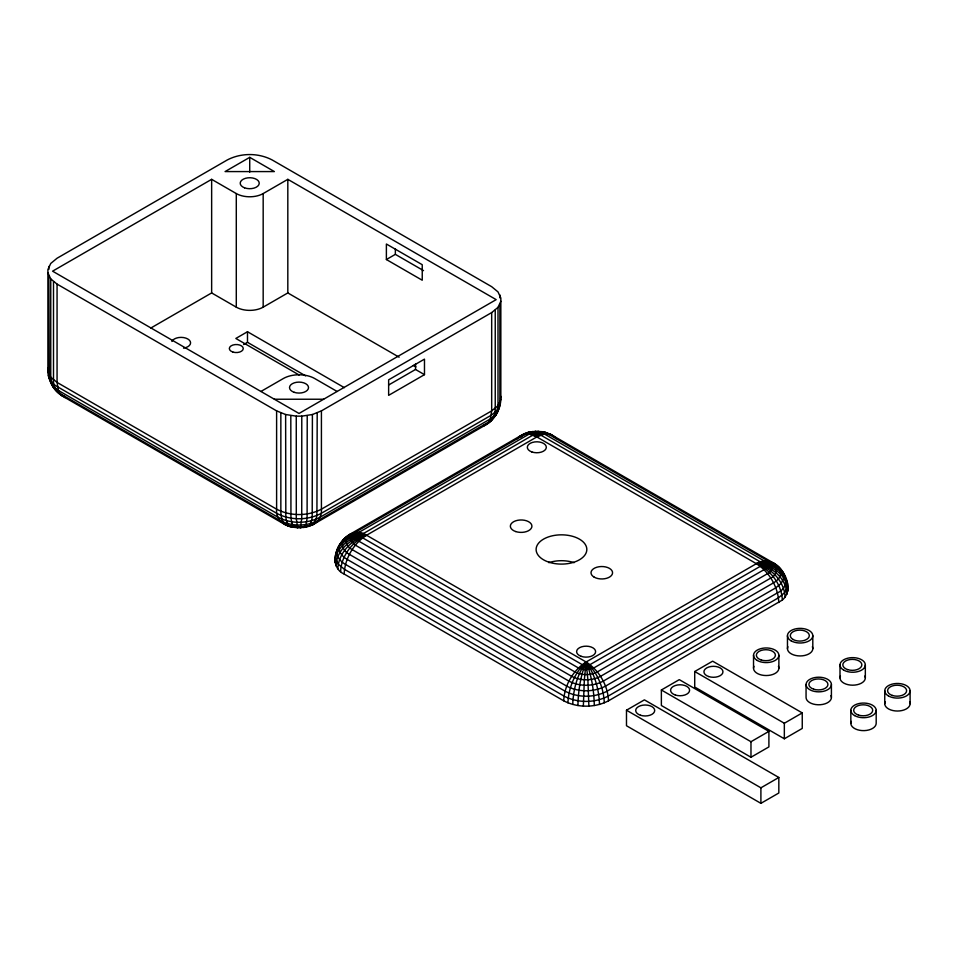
<?xml version="1.0" encoding="UTF-8"?>
<svg xmlns="http://www.w3.org/2000/svg" width="958" height="958" viewBox="0 0 958 958"><rect width="100%" height="100%" fill="white"/><g stroke="black" fill="none" stroke-linecap="round" stroke-linejoin="round"><path stroke-width="1.44" d="M335.001 562.705C334.402 551.64 340.09 540.552 349.395 534.564L522.421 434.669L528.217 432.333L535.45 431.292L536.827 436.932L756.377 563.687C770.615 569.938 781.692 584.296 782.339 600.055L608.522 700.801C594.81 707.962 577.423 707.962 563.711 700.801L344.161 574.046C332.45 568.908 333.6 554.011 339.575 544.994L338.282 549.006M583.35 706.082L584.344 679.761L586.116 661.99L756.377 563.687C775.8 550.97 798.661 585.901 782.339 600.055M577.913 705.531C578.297 690.742 580.476 675.749 586.116 661.99L366.567 535.235C354.041 526.421 340.737 539.091 336.905 550.754C336.114 556.718 340.689 561.651 345.503 564.418L565.064 691.173C577.949 697.903 594.283 697.903 607.168 691.173L777.429 592.87C792.194 586.404 784.518 568.765 773.549 563.029L551.233 434.669L545.437 432.333L538.204 431.292L536.827 436.932L366.567 535.235C352.328 541.474 341.252 555.844 340.605 571.603M572.728 704.441C573.267 689.509 577.315 674.228 586.116 661.99C599.181 670.289 607.875 685.341 608.522 700.801M567.938 702.849C568.561 687.688 574.836 672.324 586.116 661.99C597.397 672.324 603.672 687.688 604.282 702.849M344.161 574.046C344.808 558.586 353.502 543.521 366.567 535.235L357.681 533.211L349.874 534.54L344.569 538.552L340.054 544.072M563.711 700.801C564.358 685.341 573.052 670.289 586.116 661.99C594.918 674.228 598.954 689.509 599.504 704.441M337.851 568.836C338.461 552.838 351.67 539.498 366.567 535.235L356.735 534.157L348.101 536.324C344.054 540.791 347.311 547.353 352.161 549.605L571.71 676.36C580.524 680.97 591.709 680.97 600.51 676.36L770.783 578.057C776.842 575.554 778.986 566.908 773.07 563.005L765.262 561.663L756.377 563.687C769.442 571.986 778.135 587.038 778.782 602.498M335.959 565.843C336.498 549.724 351.454 537.594 366.567 535.235C358.424 534.037 349.598 535.51 343.12 540.851C340.545 546.24 344.688 551.916 349.395 554.383L568.956 681.138C579.458 686.635 592.774 686.635 603.277 681.138L773.549 582.835C792.218 571.806 769.633 557.221 756.377 563.687C771.274 567.95 784.482 581.29 785.093 597.289M336.114 554.898L337.659 549.988M500.603 398.6L500.842 396.349M499.884 304.369L499.884 402.671L499.417 407.09L497.561 410.048L491.346 415.173L321.086 513.464C307.578 520.529 290.454 520.529 276.958 513.464L57.396 386.709C51.636 383.655 47.589 377.739 47.9 371.081L47.9 269.581L50.75 263.45L57.061 258.241L227.321 159.938C241.033 152.765 258.421 152.765 272.132 159.938L491.682 286.693L498.004 291.903L500.842 298.034L500.842 399.534C500.339 409.509 494.843 419.065 486.448 424.478L313.422 524.373L307.626 526.708L300.393 527.75L301.734 518.673L301.782 416.155L312.404 414.515L321.421 410.874L491.682 312.571L498.004 307.362L500.842 301.231M335.001 559.508L335.635 557.412M500.842 399.534L498.004 405.665L491.682 410.874L321.421 509.177C307.71 516.338 290.322 516.338 276.611 509.177L57.061 382.41L50.75 377.212L47.9 371.081M342.808 541.294L344.09 539.079M500.363 401.905L498.938 408.288L495.789 414.97L491.286 420.49L483.682 426.071M521.092 436.896L525.152 433.351L532.732 431.567L536.827 436.932L544.491 434.07L551.233 434.669M349.395 534.564L347.155 536.971L349.742 535.474M486.448 424.478C492.113 419.496 499.441 413.712 498.938 405.282M517.428 438.668L519.667 436.261L525.343 433.878M530.54 432.645L532.732 431.567M526.565 433.471L528.217 432.333L532.253 432.824L536.827 436.932C542.396 430.944 551.569 432.633 556.227 438.668M490.843 419.496L492.723 418.191M543.114 432.645L542.096 431.627L539.629 432.453L536.827 436.932L529.163 434.07L522.421 434.669M211.646 179.338L52.582 271.174L299.016 413.461L496.172 299.638L287.819 179.338L263.175 193.564A19.004 10.981 0 0 1 236.291 193.564L211.646 179.338L211.646 292.932L150.861 328.019M249.727 157.352L225.082 171.578L274.371 171.578L249.727 157.352L249.727 172.165M211.646 292.932L236.291 307.159A19.004 10.981 0 0 0 263.175 307.159L287.819 292.932L399.115 357.19M344.365 387.667L247.487 331.731L235.836 338.461L299.136 374.997M386.385 259.534L422.239 280.227L422.239 264.707L386.385 244.015L386.385 259.534L395.355 254.361L423.52 270.623M243.607 344.557L247.487 342.317L305.614 375.883M260.935 391.463L283.34 378.53A22.178 12.801 0 0 1 314.703 378.53L337.108 391.463M388.637 384.996L415.521 369.477L424.478 374.65L424.478 359.13L388.637 379.823L388.637 395.355L424.478 374.65M626.484 710.213L644.411 699.867L778.83 777.477L778.83 792.996L760.903 803.343L626.484 725.745L626.484 710.213L760.903 787.823L778.83 777.477M661.367 689.988L679.282 679.641L768.903 731.373L768.903 746.905L750.976 757.251L661.367 705.507L661.367 689.988L750.976 741.72L768.903 731.373M694.718 671.522L712.644 661.176L802.253 712.908L802.253 728.427L784.339 738.786L694.718 687.042L694.718 671.522L784.339 723.254L802.253 712.908M483.491 425.22C491.107 423.711 495.442 415.76 495.238 408.431L495.238 310.129M311.29 524.864L313.422 524.373M308.105 526.134C316.332 525.164 322.139 517.428 321.421 509.177L321.421 410.874M305.71 526.936L312.943 524.349L316.092 519.164L316.918 515.488L317.194 412.922M303.123 527.475L304.285 527.415L306.117 524.481L307.099 518.134L307.219 415.604M538.204 431.292L535.45 431.292M47.9 272.767L50.75 278.91L57.061 284.107L276.611 410.874L285.628 414.515L296.262 416.155L296.297 518.673L297.639 527.75L290.406 526.708L284.622 524.373L62.306 396.013C55.133 391.415 50.199 383.823 48.379 375.548M274.371 399.235L323.66 399.235M296.262 416.155L301.782 416.155M297.243 527.774L300.788 527.774M294.92 527.475L292.741 526.409L290.945 518.134L290.813 415.604M292.322 526.936L290.406 526.708C282.43 524.493 275.629 518.278 276.611 509.177L276.611 410.874M289.927 526.134C282.658 525.81 280.754 517.14 280.85 511.225L280.85 412.922M540.923 431.567L545.437 432.333L547.09 433.471M284.622 524.373L286.753 524.864M65.252 396.768C57.324 394.241 50.594 386.098 49.804 377.835M413.341 365.405L415.928 366.902M776.806 566.13L778.854 567.543L780.77 570.848M65.06 397.618L61.001 394.265M781.632 571.722L783.369 573.447M52.953 386.517L55.001 388.661M773.549 563.029L775.034 564.621M62.306 396.013C57.169 392.145 52.977 386.912 53.504 379.979L53.504 281.664M785.285 578.44L787.464 583.494L787.943 591.158M786.039 579.219C780.83 568.226 768.017 563.076 756.377 563.687C771.489 566.058 786.446 578.177 786.985 594.295M49.804 379.823L52.127 383.799M786.985 584.823L787.943 587.972M47.9 367.884L48.379 372.399M786.518 580.404L786.829 583.35M49.325 378.638L48.858 275.916M594.319 705.531C593.924 690.742 591.757 675.749 586.116 661.99L587.889 679.761L588.883 706.082M910.1 690.778L910.1 703.711M884.749 690.778L884.749 703.711M876.187 710.381L876.187 723.314A12.67 7.317 0 0 1 861.865 730.571A12.67 7.317 0 0 1 851.267 721.422M865.337 664.936L865.337 677.869M850.836 710.381L850.836 723.314M839.998 664.936L839.998 677.869M831.412 684.527A12.67 7.317 0 0 1 812.396 690.862A12.67 7.317 0 0 1 812.396 678.192A12.67 7.317 0 0 1 831.412 684.527L831.412 697.46M812.803 635.681L812.803 648.626M806.061 684.527L806.061 697.46A12.67 7.317 0 0 0 820.395 704.717A12.67 7.317 0 0 0 830.981 695.568M787.464 635.681L787.464 648.626M784.339 723.254L784.339 738.786M778.878 655.272L778.878 668.217M760.903 787.823L760.903 803.343M753.527 655.272L753.527 668.217M750.976 741.72L750.976 757.251M499.884 294.896L499.884 297.878M498.004 307.362L498.004 405.665L496.268 414.048L490.34 418.945L320.068 517.236C307.183 523.978 290.849 523.978 277.964 517.236L58.414 390.481L52.474 385.595L50.75 377.212L50.75 278.91M491.682 312.571L491.682 410.874L490.34 418.945L488.688 422.071L318.415 520.374C306.548 526.589 291.495 526.589 279.616 520.374L60.067 393.618L58.414 390.481L57.061 382.41L57.061 284.107M415.521 363.836L415.521 369.477M395.355 248.721L395.355 254.361M312.404 414.515L312.2 517.057L311.601 520.661L309.278 525.571L301.135 526.828L288.765 525.571L286.43 520.661L285.831 517.057L285.628 414.515M287.819 179.338L287.819 292.932M263.175 193.564L263.175 307.159M247.487 331.731L247.487 342.317M236.291 193.564L236.291 307.159M48.858 266.444L48.858 269.426M548.802 562.657A25.351 14.633 0 0 1 574.141 562.657M171.889 341.443A9.508 5.485 0 0 1 187.792 338.976A9.508 5.485 0 0 1 183.529 348.161M909.669 701.819A12.67 7.317 0 0 1 897.43 711.028A12.67 7.317 0 0 1 885.18 701.819M812.372 646.722A12.67 7.317 0 0 1 800.134 655.943A12.67 7.317 0 0 1 787.895 646.722M778.447 666.313A12.67 7.317 0 0 1 766.208 675.534A12.67 7.317 0 0 1 753.958 666.313M864.906 675.977A12.67 7.317 0 0 1 852.668 685.186A12.67 7.317 0 0 1 840.429 675.977M351.263 536.336L351.263 541.066L355.358 545.174L574.92 671.929C581.769 675.51 590.463 675.51 597.313 671.929L767.586 573.626C773.465 571.303 773.465 563.005 767.586 560.693L548.024 433.926L543.521 432.106L539.15 434.453L536.827 436.932L530.612 433.363L527.738 432.908L525.631 433.926L355.358 532.229L351.263 536.336M356.089 535.175L356.089 538.42L358.903 541.222L578.452 667.977L585.17 669.786L593.78 667.977L764.041 569.675C768.065 568.094 768.065 562.418 764.041 560.825L544.491 434.07L537.773 432.262L529.163 434.07L358.903 532.373L356.089 535.175M361.25 534.803L361.25 536.456L362.675 537.869L582.225 664.636L585.637 665.547L590.008 664.636L760.269 566.334L761.861 564.358L760.269 561.843L540.719 435.076L537.306 434.166L532.935 435.076L361.25 534.803M783.716 578.009L781.249 583.326L775.788 587.829L605.516 686.132C593.649 692.335 578.584 692.335 566.717 686.132L347.155 559.376C342.713 556.826 338.509 552.287 339.228 546.79C345.527 538.444 356.364 534.768 366.567 535.235C353.011 535.893 338.737 544.324 335.48 558.179L338.282 564.226L344.497 569.351L564.046 696.107C577.554 703.172 594.678 703.172 608.174 696.107L778.447 597.804L784.662 592.679L787.464 586.643C784.207 572.788 769.933 564.346 756.377 563.687C765.909 562.226 776.699 564.669 782.89 572.525L783.716 578.009M548.802 562.142A25.351 14.633 0 0 0 586.823 549.461A25.351 14.633 0 0 0 548.802 536.791A25.351 14.633 0 0 0 548.802 562.142M594.176 577.147A10.777 6.215 0 0 0 612.198 574.357A10.777 6.215 0 0 0 599.013 566.741A10.777 6.215 0 0 0 594.176 577.147M515.763 531.57A10.777 6.215 0 0 0 531.918 526.182A10.777 6.215 0 0 0 515.763 520.793A10.777 6.215 0 0 0 515.763 531.57M531.81 451.936A9.508 5.485 0 0 0 546.323 447.458A9.508 5.485 0 0 0 532.349 442.44A9.508 5.485 0 0 0 531.81 451.936M581.075 656.302A9.508 5.485 0 0 0 595.613 651.835A9.508 5.485 0 0 0 581.662 646.806A9.508 5.485 0 0 0 581.075 656.302M244.565 187.828A9.508 5.485 0 0 0 259.223 183.505A9.508 5.485 0 0 0 245.404 178.332A9.508 5.485 0 0 0 244.565 187.828M294.262 392.337A9.508 5.485 0 0 0 308.524 387.583A9.508 5.485 0 0 0 294.262 382.841A9.508 5.485 0 0 0 294.262 392.337M232.806 352.029A6.969 4.024 0 0 0 243.26 348.544A6.969 4.024 0 0 0 232.806 345.06A6.969 4.024 0 0 0 232.806 352.029M888.461 695.951A12.67 7.317 0 0 0 909.669 692.67A12.67 7.317 0 0 0 894.149 683.713A12.67 7.317 0 0 0 888.461 695.951M892.353 695.448A9.508 5.485 0 0 0 906.615 690.694A9.508 5.485 0 0 0 892.353 685.94A9.508 5.485 0 0 0 892.353 695.448M854.548 715.554A12.67 7.317 0 0 0 875.756 712.273A12.67 7.317 0 0 0 860.236 703.304A12.67 7.317 0 0 0 854.548 715.554M858.44 715.051A9.508 5.485 0 0 0 872.702 710.297A9.508 5.485 0 0 0 858.44 705.543A9.508 5.485 0 0 0 858.44 715.051M640.459 715.243A9.508 5.485 0 0 0 654.709 710.489A9.508 5.485 0 0 0 640.459 705.735A9.508 5.485 0 0 0 640.459 715.243M675.342 695.017A9.508 5.485 0 0 0 689.592 690.263A9.508 5.485 0 0 0 675.342 685.509A9.508 5.485 0 0 0 675.342 695.017M708.692 676.552A9.508 5.485 0 0 0 722.955 671.798A9.508 5.485 0 0 0 708.692 667.043A9.508 5.485 0 0 0 708.692 676.552M791.176 640.866A12.67 7.317 0 0 0 812.372 637.585A12.67 7.317 0 0 0 796.852 628.616A12.67 7.317 0 0 0 791.176 640.866M793.092 639.489A9.508 5.485 0 0 0 808.995 637.022A9.508 5.485 0 0 0 797.355 630.304A9.508 5.485 0 0 0 793.092 639.489M757.239 660.445A12.67 7.317 0 0 0 778.447 657.176A12.67 7.317 0 0 0 762.927 648.207A12.67 7.317 0 0 0 757.239 660.445M761.131 659.954A9.508 5.485 0 0 0 775.393 655.2A9.508 5.485 0 0 0 761.131 650.446A9.508 5.485 0 0 0 761.131 659.954M843.711 670.109A12.67 7.317 0 0 0 864.906 666.828A12.67 7.317 0 0 0 849.387 657.871A12.67 7.317 0 0 0 843.711 670.109M847.59 669.606A9.508 5.485 0 0 0 861.853 664.852A9.508 5.485 0 0 0 847.59 660.098A9.508 5.485 0 0 0 847.59 669.606M813.665 689.197A9.508 5.485 0 0 0 827.928 684.443A9.508 5.485 0 0 0 813.665 679.689A9.508 5.485 0 0 0 813.665 689.197"/></g></svg>
